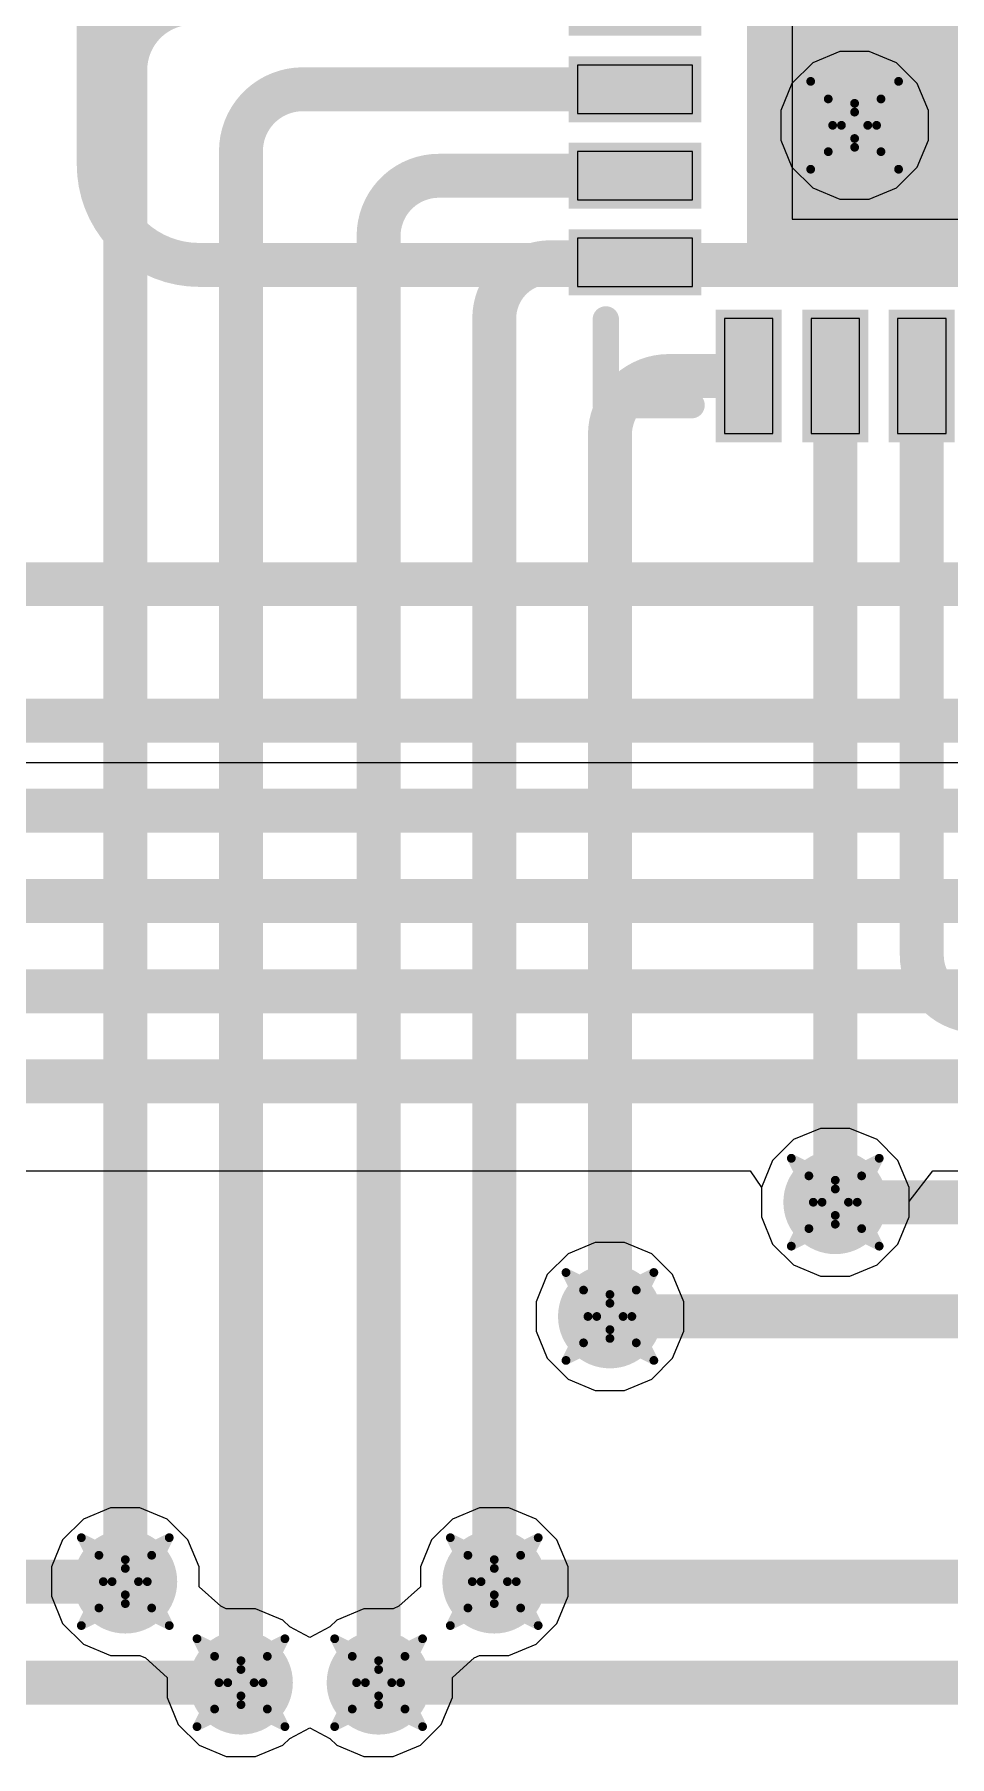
# Model space of a CAD drawing. Header units: inches. Extents: x -2 to 5376, y -4 to 5426.
# Drawn here: x 72.27 to 77.56, y 22.48 to 32.43 of the extents above; entities that cross this region are included whole.
import ezdxf

# ---------------------------------------------------------------- set-up
doc = ezdxf.new("R2010")
doc.units = ezdxf.units.IN
for name, color, linetype in [('Bottom Layer', 5, 'Continuous'), ('Drill Drawing', 1, 'Continuous'), ('Layer 1', 16, 'Continuous'), ('Layer 2', 76, 'Continuous'), ('Top Layer', 1, 'Continuous'), ('Top Overlay', 2, 'Continuous'), ('Top Paste', 8, 'Continuous'), ('Top Solder', 216, 'Continuous'), ('Via Holes', 16, 'Continuous')]:
    doc.layers.add(name, color=color, linetype=linetype)

# ---------------------------------------------------------------- blocks, each defined once
blk = doc.blocks.new('40_LFCSP_WQ__6_6__146')
at = {"layer": 'Top Layer'}
for points in [[(2.21, 2.21), (2.21, -2.21), (-2.21, -2.21), (-2.21, 2.21)], [(-2.575, -1.1099), (-2.575, -1.3899), (-3.24, -1.3899), (-3.24, -1.1099)], [(-2.575, -1.6101), (-2.575, -1.8901), (-3.24, -1.8901), (-3.24, -1.6101)], [(-2.575, -2.1099), (-2.575, -2.3899), (-3.24, -2.3899), (-3.24, -2.1099)], [(-2.1099, -2.575), (-2.1099, -3.24), (-2.3899, -3.24), (-2.3899, -2.575)], [(-1.6101, -2.575), (-1.6101, -3.24), (-1.8901, -3.24), (-1.8901, -2.575)], [(-1.1099, -2.575), (-1.1099, -3.24), (-1.3899, -3.24), (-1.3899, -2.575)]]:
    blk.add_hatch(color=1, dxfattribs=at).paths.add_polyline_path(points)
at = {"layer": 'Top Solder'}
for points in [[(2.2608, 2.2608), (2.2608, -2.2608), (-2.2608, -2.2608), (-2.2608, 2.2608)], [(-2.5242, -0.5593), (-2.5242, -0.9409), (-3.2908, -0.9409), (-3.2908, -0.5593)], [(-2.5242, -1.0591), (-2.5242, -1.4407), (-3.2908, -1.4407), (-3.2908, -1.0591)], [(-2.5242, -1.5593), (-2.5242, -1.9409), (-3.2908, -1.9409), (-3.2908, -1.5593)], [(-2.5242, -2.0591), (-2.5242, -2.4407), (-3.2908, -2.4407), (-3.2908, -2.0591)], [(-2.0591, -2.5242), (-2.0591, -3.2908), (-2.4407, -3.2908), (-2.4407, -2.5242)], [(-1.5593, -2.5242), (-1.5593, -3.2908), (-1.9409, -3.2908), (-1.9409, -2.5242)], [(-1.0591, -2.5242), (-1.0591, -3.2908), (-1.4407, -3.2908), (-1.4407, -2.5242)]]:
    blk.add_hatch(color=216, dxfattribs=at).paths.add_polyline_path(points)
at = {"layer": 'Top Overlay', "const_width": 0.1524}
for points in [[(-3.0762, -3.0762), (-3.0762, -2.5805)], [(-3.0762, -3.0762), (-2.5805, -3.0762)]]:
    blk.add_lwpolyline(points, dxfattribs=at)
at = {"layer": 'Top Overlay', "const_width": 0.0762}
for points in [[(-3.1143, -2.5805, 1), (-3.0381, -2.5805, 1)], [(-3.1143, -3.0762, 1), (-3.0381, -3.0762, 1)], [(-3.1143, -3.0762, 1), (-3.0381, -3.0762, 1)], [(-2.6186, -3.0762, 1), (-2.5424, -3.0762, 1)]]:
    blk.add_lwpolyline(points, format="xyb", close=True, dxfattribs=at)
at = {"layer": 'Top Paste'}
for p, q in [((-2, 2), (-2, -2)), ((-2.575, -1.11), (-3.24, -1.11)), ((-3.24, -1.11), (-3.24, -1.39)), ((-2.575, -1.11), (-2.575, -1.11)), ((-2.575, -1.39), (-2.575, -1.11)), ((-3.24, -1.39), (-2.575, -1.39)), ((-2.575, -1.61), (-3.24, -1.61)), ((-3.24, -1.61), (-3.24, -1.89)), ((-2.575, -1.61), (-2.575, -1.61)), ((-2.575, -1.89), (-2.575, -1.61)), ((-3.24, -1.89), (-2.575, -1.89)), ((-2, -2), (-2, -2)), ((-2, -2), (2, -2)), ((-2.575, -2.11), (-3.24, -2.11)), ((-3.24, -2.11), (-3.24, -2.39)), ((-2.575, -2.11), (-2.575, -2.11)), ((-2.575, -2.39), (-2.575, -2.11)), ((-3.24, -2.39), (-2.575, -2.39)), ((-2.11, -2.575), (-2.39, -2.575)), ((-2.39, -2.575), (-2.39, -3.24)), ((-2.11, -2.575), (-2.11, -2.575)), ((-2.11, -3.24), (-2.11, -2.575)), ((-1.61, -2.575), (-1.89, -2.575)), ((-1.89, -2.575), (-1.89, -3.24)), ((-1.61, -2.575), (-1.61, -2.575)), ((-1.61, -3.24), (-1.61, -2.575)), ((-1.11, -2.575), (-1.39, -2.575)), ((-1.39, -2.575), (-1.39, -3.24)), ((-1.11, -2.575), (-1.11, -2.575)), ((-1.11, -3.24), (-1.11, -2.575)), ((-2.39, -3.24), (-2.11, -3.24)), ((-1.89, -3.24), (-1.61, -3.24)), ((-1.39, -3.24), (-1.11, -3.24))]:
    blk.add_line(p, q, dxfattribs=at)

msp = doc.modelspace()

# ---------------------------------------------------------------- hatches: boundary and pattern name
at = {"layer": 'Bottom Layer'}
h = msp.add_hatch(color=5, dxfattribs=at)
edge = h.paths.add_edge_path()
edge.add_arc((77.0128, 31.9046), 0.3, 0, 360)
h = msp.add_hatch(color=5, dxfattribs=at)
edge = h.paths.add_edge_path()
edge.add_arc((76.9009, 25.6794), 0.3, 0, 360)
h = msp.add_hatch(color=5, dxfattribs=at)
edge = h.paths.add_edge_path()
edge.add_arc((75.5985, 25.019), 0.3, 0, 360)
h = msp.add_hatch(color=5, dxfattribs=at)
edge = h.paths.add_edge_path()
edge.add_arc((72.7975, 23.4862), 0.3, 0, 360)
h = msp.add_hatch(color=5, dxfattribs=at)
edge = h.paths.add_edge_path()
edge.add_arc((74.93, 23.4862), 0.3, 0, 360)
h = msp.add_hatch(color=5, dxfattribs=at)
edge = h.paths.add_edge_path()
edge.add_arc((73.466, 22.902), 0.3, 0, 360)
h = msp.add_hatch(color=5, dxfattribs=at)
edge = h.paths.add_edge_path()
edge.add_arc((74.2615, 22.902), 0.3, 0, 360)
at = {"layer": 'Layer 1'}
h = msp.add_hatch(color=16, dxfattribs=at)
edge = h.paths.add_edge_path()
edge.add_arc((77.0128, 31.9046), 0.3, 0, 360)
h = msp.add_hatch(color=16, dxfattribs=at)
edge = h.paths.add_edge_path()
edge.add_arc((76.9009, 25.6794), 0.3, 0, 360)
h = msp.add_hatch(color=16, dxfattribs=at)
edge = h.paths.add_edge_path()
edge.add_arc((75.5985, 25.019), 0.3, 0, 360)
h = msp.add_hatch(color=16, dxfattribs=at)
edge = h.paths.add_edge_path()
edge.add_arc((72.7975, 23.4862), 0.3, 0, 360)
h = msp.add_hatch(color=16, dxfattribs=at)
edge = h.paths.add_edge_path()
edge.add_arc((74.93, 23.4862), 0.3, 0, 360)
h = msp.add_hatch(color=16, dxfattribs=at)
edge = h.paths.add_edge_path()
edge.add_arc((73.466, 22.902), 0.3, 0, 360)
h = msp.add_hatch(color=16, dxfattribs=at)
edge = h.paths.add_edge_path()
edge.add_arc((74.2615, 22.902), 0.3, 0, 360)
at = {"layer": 'Layer 2'}
h = msp.add_hatch(color=76, dxfattribs=at)
edge = h.paths.add_edge_path()
edge.add_arc((77.0128, 31.9046), 0.3, 0, 360)
h = msp.add_hatch(color=76, dxfattribs=at)
edge = h.paths.add_edge_path()
edge.add_arc((76.9009, 25.6794), 0.3, 0, 360)
h = msp.add_hatch(color=76, dxfattribs=at)
edge = h.paths.add_edge_path()
edge.add_arc((75.5985, 25.019), 0.3, 0, 360)
h = msp.add_hatch(color=76, dxfattribs=at)
edge = h.paths.add_edge_path()
edge.add_arc((72.7975, 23.4862), 0.3, 0, 360)
h = msp.add_hatch(color=76, dxfattribs=at)
edge = h.paths.add_edge_path()
edge.add_arc((74.93, 23.4862), 0.3, 0, 360)
h = msp.add_hatch(color=76, dxfattribs=at)
edge = h.paths.add_edge_path()
edge.add_arc((73.466, 22.902), 0.3, 0, 360)
h = msp.add_hatch(color=76, dxfattribs=at)
edge = h.paths.add_edge_path()
edge.add_arc((74.2615, 22.902), 0.3, 0, 360)
at = {"layer": 'Top Layer'}
h = msp.add_hatch(color=1, dxfattribs=at)
edge = h.paths.add_edge_path()
edge.add_arc((77.0128, 31.9046), 0.3, 0, 360)
h = msp.add_hatch(color=1, dxfattribs=at)
edge = h.paths.add_edge_path()
edge.add_arc((76.9009, 25.6794), 0.3, 0, 360)
h = msp.add_hatch(color=1, dxfattribs=at)
edge = h.paths.add_edge_path()
edge.add_arc((75.5985, 25.019), 0.3, 0, 360)
h = msp.add_hatch(color=1, dxfattribs=at)
edge = h.paths.add_edge_path()
edge.add_arc((72.7975, 23.4862), 0.3, 0, 360)
h = msp.add_hatch(color=1, dxfattribs=at)
edge = h.paths.add_edge_path()
edge.add_arc((74.93, 23.4862), 0.3, 0, 360)
h = msp.add_hatch(color=1, dxfattribs=at)
edge = h.paths.add_edge_path()
edge.add_arc((73.466, 22.902), 0.3, 0, 360)
h = msp.add_hatch(color=1, dxfattribs=at)
edge = h.paths.add_edge_path()
edge.add_arc((74.2615, 22.902), 0.3, 0, 360)
at = {"layer": 'Via Holes'}
h = msp.add_hatch(color=7, dxfattribs=at)
edge = h.paths.add_edge_path()
edge.add_arc((77.0128, 31.9046), 0.15, 0, 360)
h = msp.add_hatch(color=7, dxfattribs=at)
edge = h.paths.add_edge_path()
edge.add_arc((76.9009, 25.6794), 0.15, 0, 360)
h = msp.add_hatch(color=7, dxfattribs=at)
edge = h.paths.add_edge_path()
edge.add_arc((75.5985, 25.019), 0.15, 0, 360)
h = msp.add_hatch(color=7, dxfattribs=at)
edge = h.paths.add_edge_path()
edge.add_arc((72.7975, 23.4862), 0.15, 0, 360)
h = msp.add_hatch(color=7, dxfattribs=at)
edge = h.paths.add_edge_path()
edge.add_arc((74.93, 23.4862), 0.15, 0, 360)
h = msp.add_hatch(color=7, dxfattribs=at)
edge = h.paths.add_edge_path()
edge.add_arc((73.466, 22.902), 0.15, 0, 360)
h = msp.add_hatch(color=7, dxfattribs=at)
edge = h.paths.add_edge_path()
edge.add_arc((74.2615, 22.902), 0.15, 0, 360)

# ---------------------------------------------------------------- linework, layer by layer
at = {"layer": 'Bottom Layer', "const_width": 0.254}
for points in [[(72.644, 31.6777), (72.644, 39.5615)], [(73.2241, 31.0976), (95.3912, 31.0976)], [(32.9419, 29.252), (80.4011, 29.252)], [(32.4096, 28.4624), (81.429, 28.4624)], [(31.8, 27.943), (82.1158, 27.943)], [(31.2384, 27.4201), (82.9551, 27.4201)], [(30.6829, 26.8989), (83.7131, 26.8989)], [(30.1008, 26.3778), (84.5062, 26.3778)], [(76.9009, 25.6794), (90.7542, 25.6794)], [(75.5985, 25.019), (90.1954, 25.019)], [(70.7935, 23.4862), (72.9245, 23.4862)], [(74.93, 23.4862), (80.7619, 23.4862)], [(71.3405, 22.902), (73.593, 22.902)], [(74.2615, 22.902), (80.2751, 22.902)]]:
    msp.add_lwpolyline(points, dxfattribs=at)
at = {"layer": 'Bottom Layer', "const_width": 0.127}
for points in [[(72.5805, 31.6777, 1), (72.7075, 31.6777, 1)], [(72.5805, 31.6777, 1), (72.7075, 31.6777, 1)], [(73.1606, 31.0976, 1), (73.2876, 31.0976, 1)], [(73.1606, 31.0976, 1), (73.2876, 31.0976, 1)], [(76.8374, 25.6794, 1), (76.9644, 25.6794, 1)], [(75.535, 25.019, 1), (75.662, 25.019, 1)], [(72.861, 23.4862, 1), (72.988, 23.4862, 1)], [(74.8665, 23.4862, 1), (74.9935, 23.4862, 1)], [(73.5295, 22.902, 1), (73.6565, 22.902, 1)], [(74.198, 22.902, 1), (74.325, 22.902, 1)]]:
    msp.add_lwpolyline(points, format="xyb", close=True, dxfattribs=at)
at = {"layer": 'Bottom Layer', "const_width": 0.254}
msp.add_lwpolyline([(73.2241, 31.0976, -0.414214), (72.644, 31.6777)], format="xyb", dxfattribs=at)
at = {"layer": 'Drill Drawing', "const_width": 0.0508}
for points in [[(76.7588, 32.1586), (77.0128, 32.0316)], [(76.7588, 32.1586), (76.8858, 31.9046)], [(77.0128, 32.0316), (77.2668, 32.1586)], [(77.1398, 31.9046), (77.2668, 32.1586)], [(76.8604, 32.057), (77.0128, 31.9808)], [(76.8604, 32.057), (76.9366, 31.9046)], [(77.0128, 31.9808), (77.1652, 32.057)], [(77.089, 31.9046), (77.1652, 32.057)], [(76.7588, 31.6506), (76.8858, 31.9046)], [(76.8604, 31.7522), (76.9366, 31.9046)], [(77.089, 31.9046), (77.1652, 31.7522)], [(77.1398, 31.9046), (77.2668, 31.6506)], [(76.7588, 31.6506), (77.0128, 31.7776)], [(76.8604, 31.7522), (77.0128, 31.8284)], [(77.0128, 31.8284), (77.1652, 31.7522)], [(77.0128, 31.7776), (77.2668, 31.6506)], [(76.6469, 25.9334), (76.9009, 25.8064)], [(76.6469, 25.9334), (76.7739, 25.6794)], [(76.9009, 25.8064), (77.1549, 25.9334)], [(77.0279, 25.6794), (77.1549, 25.9334)], [(76.7485, 25.8318), (76.9009, 25.7556)], [(76.7485, 25.8318), (76.8247, 25.6794)], [(76.9009, 25.7556), (77.0533, 25.8318)], [(76.9771, 25.6794), (77.0533, 25.8318)], [(76.6469, 25.4254), (76.7739, 25.6794)], [(76.7485, 25.527), (76.8247, 25.6794)], [(76.9771, 25.6794), (77.0533, 25.527)], [(77.0279, 25.6794), (77.1549, 25.4254)], [(76.7485, 25.527), (76.9009, 25.6032)], [(76.9009, 25.6032), (77.0533, 25.527)], [(76.6469, 25.4254), (76.9009, 25.5524)], [(76.9009, 25.5524), (77.1549, 25.4254)], [(75.3445, 25.273), (75.5985, 25.146)], [(75.3445, 25.273), (75.4715, 25.019)], [(75.5985, 25.146), (75.8525, 25.273)], [(75.7255, 25.019), (75.8525, 25.273)], [(75.4461, 25.1714), (75.5985, 25.0952)], [(75.4461, 25.1714), (75.5223, 25.019)], [(75.5985, 25.0952), (75.7509, 25.1714)], [(75.6747, 25.019), (75.7509, 25.1714)], [(75.3445, 24.765), (75.4715, 25.019)], [(75.4461, 24.8666), (75.5223, 25.019)], [(75.6747, 25.019), (75.7509, 24.8666)], [(75.7255, 25.019), (75.8525, 24.765)], [(75.3445, 24.765), (75.5985, 24.892)], [(75.4461, 24.8666), (75.5985, 24.9428)], [(75.5985, 24.9428), (75.7509, 24.8666)], [(75.5985, 24.892), (75.8525, 24.765)], [(72.5435, 23.7402), (72.7975, 23.6132)], [(72.5435, 23.7402), (72.6705, 23.4862)], [(72.7975, 23.6132), (73.0515, 23.7402)], [(72.9245, 23.4862), (73.0515, 23.7402)], [(74.676, 23.7402), (74.93, 23.6132)], [(74.676, 23.7402), (74.803, 23.4862)], [(74.93, 23.6132), (75.184, 23.7402)], [(75.057, 23.4862), (75.184, 23.7402)], [(72.6451, 23.6386), (72.7975, 23.5624)], [(72.6451, 23.6386), (72.7213, 23.4862)], [(72.7975, 23.5624), (72.9499, 23.6386)], [(72.8737, 23.4862), (72.9499, 23.6386)], [(74.7776, 23.6386), (74.93, 23.5624)], [(74.7776, 23.6386), (74.8538, 23.4862)], [(74.93, 23.5624), (75.0824, 23.6386)], [(75.0062, 23.4862), (75.0824, 23.6386)], [(72.5435, 23.2322), (72.6705, 23.4862)], [(72.6451, 23.3338), (72.7213, 23.4862)], [(72.8737, 23.4862), (72.9499, 23.3338)], [(72.9245, 23.4862), (73.0515, 23.2322)], [(74.676, 23.2322), (74.803, 23.4862)], [(74.7776, 23.3338), (74.8538, 23.4862)], [(75.0062, 23.4862), (75.0824, 23.3338)], [(75.057, 23.4862), (75.184, 23.2322)], [(72.6451, 23.3338), (72.7975, 23.41)], [(72.7975, 23.41), (72.9499, 23.3338)], [(74.7776, 23.3338), (74.93, 23.41)], [(74.93, 23.41), (75.0824, 23.3338)], [(72.5435, 23.2322), (72.7975, 23.3592)], [(72.7975, 23.3592), (73.0515, 23.2322)], [(74.676, 23.2322), (74.93, 23.3592)], [(74.93, 23.3592), (75.184, 23.2322)], [(73.212, 23.156), (73.466, 23.029)], [(73.212, 23.156), (73.339, 22.902)], [(73.466, 23.029), (73.72, 23.156)], [(73.593, 22.902), (73.72, 23.156)], [(74.0075, 23.156), (74.2615, 23.029)], [(74.0075, 23.156), (74.1345, 22.902)], [(74.2615, 23.029), (74.5155, 23.156)], [(74.3885, 22.902), (74.5155, 23.156)], [(73.3136, 23.0544), (73.466, 22.9782)], [(73.3136, 23.0544), (73.3898, 22.902)], [(73.466, 22.9782), (73.6184, 23.0544)], [(73.5422, 22.902), (73.6184, 23.0544)], [(74.1091, 23.0544), (74.2615, 22.9782)], [(74.1091, 23.0544), (74.1853, 22.902)], [(74.2615, 22.9782), (74.4139, 23.0544)], [(74.3377, 22.902), (74.4139, 23.0544)], [(73.212, 22.648), (73.339, 22.902)], [(73.3136, 22.7496), (73.3898, 22.902)], [(73.5422, 22.902), (73.6184, 22.7496)], [(73.593, 22.902), (73.72, 22.648)], [(74.0075, 22.648), (74.1345, 22.902)], [(74.1091, 22.7496), (74.1853, 22.902)], [(74.3377, 22.902), (74.4139, 22.7496)], [(74.3885, 22.902), (74.5155, 22.648)], [(73.212, 22.648), (73.466, 22.775)], [(73.3136, 22.7496), (73.466, 22.8258)], [(73.466, 22.8258), (73.6184, 22.7496)], [(73.466, 22.775), (73.72, 22.648)], [(74.0075, 22.648), (74.2615, 22.775)], [(74.1091, 22.7496), (74.2615, 22.8258)], [(74.2615, 22.8258), (74.4139, 22.7496)], [(74.2615, 22.775), (74.5155, 22.648)]]:
    msp.add_lwpolyline(points, dxfattribs=at)
at = {"layer": 'Drill Drawing', "const_width": 0.0254}
for points in [[(76.7461, 32.1586, 1), (76.7715, 32.1586, 1)], [(76.7461, 32.1586, 1), (76.7715, 32.1586, 1)], [(77.2541, 32.1586, 1), (77.2795, 32.1586, 1)], [(77.2541, 32.1586, 1), (77.2795, 32.1586, 1)], [(76.8477, 32.057, 1), (76.8731, 32.057, 1)], [(76.8477, 32.057, 1), (76.8731, 32.057, 1)], [(77.0001, 32.0316, 1), (77.0255, 32.0316, 1)], [(77.0001, 32.0316, 1), (77.0255, 32.0316, 1)], [(77.1525, 32.057, 1), (77.1779, 32.057, 1)], [(77.1525, 32.057, 1), (77.1779, 32.057, 1)], [(77.0001, 31.9808, 1), (77.0255, 31.9808, 1)], [(77.0001, 31.9808, 1), (77.0255, 31.9808, 1)], [(76.8731, 31.9046, 1), (76.8985, 31.9046, 1)], [(76.8731, 31.9046, 1), (76.8985, 31.9046, 1)], [(76.9239, 31.9046, 1), (76.9493, 31.9046, 1)], [(76.9239, 31.9046, 1), (76.9493, 31.9046, 1)], [(77.0763, 31.9046, 1), (77.1017, 31.9046, 1)], [(77.0763, 31.9046, 1), (77.1017, 31.9046, 1)], [(77.1271, 31.9046, 1), (77.1525, 31.9046, 1)], [(77.1271, 31.9046, 1), (77.1525, 31.9046, 1)], [(76.8477, 31.7522, 1), (76.8731, 31.7522, 1)], [(76.8477, 31.7522, 1), (76.8731, 31.7522, 1)], [(77.0001, 31.8284, 1), (77.0255, 31.8284, 1)], [(77.0001, 31.8284, 1), (77.0255, 31.8284, 1)], [(77.0001, 31.7776, 1), (77.0255, 31.7776, 1)], [(77.0001, 31.7776, 1), (77.0255, 31.7776, 1)], [(77.1525, 31.7522, 1), (77.1779, 31.7522, 1)], [(77.1525, 31.7522, 1), (77.1779, 31.7522, 1)], [(76.7461, 31.6506, 1), (76.7715, 31.6506, 1)], [(76.7461, 31.6506, 1), (76.7715, 31.6506, 1)], [(77.2541, 31.6506, 1), (77.2795, 31.6506, 1)], [(77.2541, 31.6506, 1), (77.2795, 31.6506, 1)], [(76.6342, 25.9334, 1), (76.6596, 25.9334, 1)], [(76.6342, 25.9334, 1), (76.6596, 25.9334, 1)], [(77.1422, 25.9334, 1), (77.1676, 25.9334, 1)], [(77.1422, 25.9334, 1), (77.1676, 25.9334, 1)], [(76.7358, 25.8318, 1), (76.7612, 25.8318, 1)], [(76.7358, 25.8318, 1), (76.7612, 25.8318, 1)], [(76.8882, 25.8064, 1), (76.9136, 25.8064, 1)], [(76.8882, 25.8064, 1), (76.9136, 25.8064, 1)], [(77.0406, 25.8318, 1), (77.066, 25.8318, 1)], [(77.0406, 25.8318, 1), (77.066, 25.8318, 1)], [(76.7612, 25.6794, 1), (76.7866, 25.6794, 1)], [(76.7612, 25.6794, 1), (76.7866, 25.6794, 1)], [(76.812, 25.6794, 1), (76.8374, 25.6794, 1)], [(76.812, 25.6794, 1), (76.8374, 25.6794, 1)], [(76.8882, 25.7556, 1), (76.9136, 25.7556, 1)], [(76.8882, 25.7556, 1), (76.9136, 25.7556, 1)], [(76.9644, 25.6794, 1), (76.9898, 25.6794, 1)], [(76.9644, 25.6794, 1), (76.9898, 25.6794, 1)], [(77.0152, 25.6794, 1), (77.0406, 25.6794, 1)], [(77.0152, 25.6794, 1), (77.0406, 25.6794, 1)], [(76.8882, 25.6032, 1), (76.9136, 25.6032, 1)], [(76.8882, 25.6032, 1), (76.9136, 25.6032, 1)], [(76.7358, 25.527, 1), (76.7612, 25.527, 1)], [(76.7358, 25.527, 1), (76.7612, 25.527, 1)], [(76.8882, 25.5524, 1), (76.9136, 25.5524, 1)], [(76.8882, 25.5524, 1), (76.9136, 25.5524, 1)], [(77.0406, 25.527, 1), (77.066, 25.527, 1)], [(77.0406, 25.527, 1), (77.066, 25.527, 1)], [(76.6342, 25.4254, 1), (76.6596, 25.4254, 1)], [(76.6342, 25.4254, 1), (76.6596, 25.4254, 1)], [(77.1422, 25.4254, 1), (77.1676, 25.4254, 1)], [(77.1422, 25.4254, 1), (77.1676, 25.4254, 1)], [(75.3318, 25.273, 1), (75.3572, 25.273, 1)], [(75.3318, 25.273, 1), (75.3572, 25.273, 1)], [(75.8398, 25.273, 1), (75.8652, 25.273, 1)], [(75.8398, 25.273, 1), (75.8652, 25.273, 1)], [(75.4334, 25.1714, 1), (75.4588, 25.1714, 1)], [(75.4334, 25.1714, 1), (75.4588, 25.1714, 1)], [(75.7382, 25.1714, 1), (75.7636, 25.1714, 1)], [(75.7382, 25.1714, 1), (75.7636, 25.1714, 1)], [(75.5858, 25.146, 1), (75.6112, 25.146, 1)], [(75.5858, 25.146, 1), (75.6112, 25.146, 1)], [(75.5858, 25.0952, 1), (75.6112, 25.0952, 1)], [(75.5858, 25.0952, 1), (75.6112, 25.0952, 1)], [(75.4588, 25.019, 1), (75.4842, 25.019, 1)], [(75.4588, 25.019, 1), (75.4842, 25.019, 1)], [(75.5096, 25.019, 1), (75.535, 25.019, 1)], [(75.5096, 25.019, 1), (75.535, 25.019, 1)], [(75.662, 25.019, 1), (75.6874, 25.019, 1)], [(75.662, 25.019, 1), (75.6874, 25.019, 1)], [(75.7128, 25.019, 1), (75.7382, 25.019, 1)], [(75.7128, 25.019, 1), (75.7382, 25.019, 1)], [(75.4334, 24.8666, 1), (75.4588, 24.8666, 1)], [(75.4334, 24.8666, 1), (75.4588, 24.8666, 1)], [(75.5858, 24.9428, 1), (75.6112, 24.9428, 1)], [(75.5858, 24.9428, 1), (75.6112, 24.9428, 1)], [(75.5858, 24.892, 1), (75.6112, 24.892, 1)], [(75.5858, 24.892, 1), (75.6112, 24.892, 1)], [(75.7382, 24.8666, 1), (75.7636, 24.8666, 1)], [(75.7382, 24.8666, 1), (75.7636, 24.8666, 1)], [(75.3318, 24.765, 1), (75.3572, 24.765, 1)], [(75.3318, 24.765, 1), (75.3572, 24.765, 1)], [(75.8398, 24.765, 1), (75.8652, 24.765, 1)], [(75.8398, 24.765, 1), (75.8652, 24.765, 1)], [(72.5308, 23.7402, 1), (72.5562, 23.7402, 1)], [(72.5308, 23.7402, 1), (72.5562, 23.7402, 1)], [(73.0388, 23.7402, 1), (73.0642, 23.7402, 1)], [(73.0388, 23.7402, 1), (73.0642, 23.7402, 1)], [(74.6633, 23.7402, 1), (74.6887, 23.7402, 1)], [(74.6633, 23.7402, 1), (74.6887, 23.7402, 1)], [(75.1713, 23.7402, 1), (75.1967, 23.7402, 1)], [(75.1713, 23.7402, 1), (75.1967, 23.7402, 1)], [(72.6324, 23.6386, 1), (72.6578, 23.6386, 1)], [(72.6324, 23.6386, 1), (72.6578, 23.6386, 1)], [(72.7848, 23.6132, 1), (72.8102, 23.6132, 1)], [(72.7848, 23.6132, 1), (72.8102, 23.6132, 1)], [(72.9372, 23.6386, 1), (72.9626, 23.6386, 1)], [(72.9372, 23.6386, 1), (72.9626, 23.6386, 1)], [(74.7649, 23.6386, 1), (74.7903, 23.6386, 1)], [(74.7649, 23.6386, 1), (74.7903, 23.6386, 1)], [(74.9173, 23.6132, 1), (74.9427, 23.6132, 1)], [(74.9173, 23.6132, 1), (74.9427, 23.6132, 1)], [(75.0697, 23.6386, 1), (75.0951, 23.6386, 1)], [(75.0697, 23.6386, 1), (75.0951, 23.6386, 1)], [(72.6578, 23.4862, 1), (72.6832, 23.4862, 1)], [(72.6578, 23.4862, 1), (72.6832, 23.4862, 1)], [(72.7086, 23.4862, 1), (72.734, 23.4862, 1)], [(72.7086, 23.4862, 1), (72.734, 23.4862, 1)], [(72.7848, 23.5624, 1), (72.8102, 23.5624, 1)], [(72.7848, 23.5624, 1), (72.8102, 23.5624, 1)], [(72.861, 23.4862, 1), (72.8864, 23.4862, 1)], [(72.861, 23.4862, 1), (72.8864, 23.4862, 1)], [(72.9118, 23.4862, 1), (72.9372, 23.4862, 1)], [(72.9118, 23.4862, 1), (72.9372, 23.4862, 1)], [(74.7903, 23.4862, 1), (74.8157, 23.4862, 1)], [(74.7903, 23.4862, 1), (74.8157, 23.4862, 1)], [(74.8411, 23.4862, 1), (74.8665, 23.4862, 1)], [(74.8411, 23.4862, 1), (74.8665, 23.4862, 1)], [(74.9173, 23.5624, 1), (74.9427, 23.5624, 1)], [(74.9173, 23.5624, 1), (74.9427, 23.5624, 1)], [(74.9935, 23.4862, 1), (75.0189, 23.4862, 1)], [(74.9935, 23.4862, 1), (75.0189, 23.4862, 1)], [(75.0443, 23.4862, 1), (75.0697, 23.4862, 1)], [(75.0443, 23.4862, 1), (75.0697, 23.4862, 1)], [(72.7848, 23.41, 1), (72.8102, 23.41, 1)], [(72.7848, 23.41, 1), (72.8102, 23.41, 1)], [(74.9173, 23.41, 1), (74.9427, 23.41, 1)], [(74.9173, 23.41, 1), (74.9427, 23.41, 1)], [(72.6324, 23.3338, 1), (72.6578, 23.3338, 1)], [(72.6324, 23.3338, 1), (72.6578, 23.3338, 1)], [(72.7848, 23.3592, 1), (72.8102, 23.3592, 1)], [(72.7848, 23.3592, 1), (72.8102, 23.3592, 1)], [(72.9372, 23.3338, 1), (72.9626, 23.3338, 1)], [(72.9372, 23.3338, 1), (72.9626, 23.3338, 1)], [(74.7649, 23.3338, 1), (74.7903, 23.3338, 1)], [(74.7649, 23.3338, 1), (74.7903, 23.3338, 1)], [(74.9173, 23.3592, 1), (74.9427, 23.3592, 1)], [(74.9173, 23.3592, 1), (74.9427, 23.3592, 1)], [(75.0697, 23.3338, 1), (75.0951, 23.3338, 1)], [(75.0697, 23.3338, 1), (75.0951, 23.3338, 1)], [(72.5308, 23.2322, 1), (72.5562, 23.2322, 1)], [(72.5308, 23.2322, 1), (72.5562, 23.2322, 1)], [(73.0388, 23.2322, 1), (73.0642, 23.2322, 1)], [(73.0388, 23.2322, 1), (73.0642, 23.2322, 1)], [(74.6633, 23.2322, 1), (74.6887, 23.2322, 1)], [(74.6633, 23.2322, 1), (74.6887, 23.2322, 1)], [(75.1713, 23.2322, 1), (75.1967, 23.2322, 1)], [(75.1713, 23.2322, 1), (75.1967, 23.2322, 1)], [(73.1993, 23.156, 1), (73.2247, 23.156, 1)], [(73.1993, 23.156, 1), (73.2247, 23.156, 1)], [(73.7073, 23.156, 1), (73.7327, 23.156, 1)], [(73.7073, 23.156, 1), (73.7327, 23.156, 1)], [(73.9948, 23.156, 1), (74.0202, 23.156, 1)], [(73.9948, 23.156, 1), (74.0202, 23.156, 1)], [(74.5028, 23.156, 1), (74.5282, 23.156, 1)], [(74.5028, 23.156, 1), (74.5282, 23.156, 1)], [(73.3009, 23.0544, 1), (73.3263, 23.0544, 1)], [(73.3009, 23.0544, 1), (73.3263, 23.0544, 1)], [(73.4533, 23.029, 1), (73.4787, 23.029, 1)], [(73.4533, 23.029, 1), (73.4787, 23.029, 1)], [(73.4533, 22.9782, 1), (73.4787, 22.9782, 1)], [(73.4533, 22.9782, 1), (73.4787, 22.9782, 1)], [(73.6057, 23.0544, 1), (73.6311, 23.0544, 1)], [(73.6057, 23.0544, 1), (73.6311, 23.0544, 1)], [(74.0964, 23.0544, 1), (74.1218, 23.0544, 1)], [(74.0964, 23.0544, 1), (74.1218, 23.0544, 1)], [(74.2488, 23.029, 1), (74.2742, 23.029, 1)], [(74.2488, 23.029, 1), (74.2742, 23.029, 1)], [(74.2488, 22.9782, 1), (74.2742, 22.9782, 1)], [(74.2488, 22.9782, 1), (74.2742, 22.9782, 1)], [(74.4012, 23.0544, 1), (74.4266, 23.0544, 1)], [(74.4012, 23.0544, 1), (74.4266, 23.0544, 1)], [(73.3263, 22.902, 1), (73.3517, 22.902, 1)], [(73.3263, 22.902, 1), (73.3517, 22.902, 1)], [(73.3771, 22.902, 1), (73.4025, 22.902, 1)], [(73.3771, 22.902, 1), (73.4025, 22.902, 1)], [(73.5295, 22.902, 1), (73.5549, 22.902, 1)], [(73.5295, 22.902, 1), (73.5549, 22.902, 1)], [(73.5803, 22.902, 1), (73.6057, 22.902, 1)], [(73.5803, 22.902, 1), (73.6057, 22.902, 1)], [(74.1218, 22.902, 1), (74.1472, 22.902, 1)], [(74.1218, 22.902, 1), (74.1472, 22.902, 1)], [(74.1726, 22.902, 1), (74.198, 22.902, 1)], [(74.1726, 22.902, 1), (74.198, 22.902, 1)], [(74.325, 22.902, 1), (74.3504, 22.902, 1)], [(74.325, 22.902, 1), (74.3504, 22.902, 1)], [(74.3758, 22.902, 1), (74.4012, 22.902, 1)], [(74.3758, 22.902, 1), (74.4012, 22.902, 1)], [(73.4533, 22.8258, 1), (73.4787, 22.8258, 1)], [(73.4533, 22.8258, 1), (73.4787, 22.8258, 1)], [(73.4533, 22.775, 1), (73.4787, 22.775, 1)], [(73.4533, 22.775, 1), (73.4787, 22.775, 1)], [(74.2488, 22.8258, 1), (74.2742, 22.8258, 1)], [(74.2488, 22.8258, 1), (74.2742, 22.8258, 1)], [(74.2488, 22.775, 1), (74.2742, 22.775, 1)], [(74.2488, 22.775, 1), (74.2742, 22.775, 1)], [(73.3009, 22.7496, 1), (73.3263, 22.7496, 1)], [(73.3009, 22.7496, 1), (73.3263, 22.7496, 1)], [(73.6057, 22.7496, 1), (73.6311, 22.7496, 1)], [(73.6057, 22.7496, 1), (73.6311, 22.7496, 1)], [(74.0964, 22.7496, 1), (74.1218, 22.7496, 1)], [(74.0964, 22.7496, 1), (74.1218, 22.7496, 1)], [(74.4012, 22.7496, 1), (74.4266, 22.7496, 1)], [(74.4012, 22.7496, 1), (74.4266, 22.7496, 1)], [(73.1993, 22.648, 1), (73.2247, 22.648, 1)], [(73.1993, 22.648, 1), (73.2247, 22.648, 1)], [(73.7073, 22.648, 1), (73.7327, 22.648, 1)], [(73.7073, 22.648, 1), (73.7327, 22.648, 1)], [(73.9948, 22.648, 1), (74.0202, 22.648, 1)], [(73.9948, 22.648, 1), (74.0202, 22.648, 1)], [(74.5028, 22.648, 1), (74.5282, 22.648, 1)], [(74.5028, 22.648, 1), (74.5282, 22.648, 1)]]:
    msp.add_lwpolyline(points, format="xyb", close=True, dxfattribs=at)
at = {"layer": 'Layer 1'}
for p, q in [((76.816, 26.1064), (76.6591, 26.0414)), ((76.9859, 26.1064), (76.816, 26.1064)), ((77.1428, 26.0414), (76.9859, 26.1064)), ((76.6591, 26.0414), (76.5389, 25.9213)), ((77.2629, 25.9213), (77.1428, 26.0414)), ((76.5389, 25.9213), (76.4739, 25.7643)), ((77.3279, 25.7643), (77.2629, 25.9213)), ((76.4739, 25.7643), (76.4739, 25.5945)), ((77.3279, 25.5945), (77.3279, 25.7643)), ((76.4739, 25.5945), (76.5389, 25.4375)), ((77.2629, 25.4375), (77.3279, 25.5945)), ((75.5136, 25.446), (75.3566, 25.381)), ((75.6834, 25.446), (75.5136, 25.446)), ((75.8404, 25.381), (75.6834, 25.446)), ((76.5389, 25.4375), (76.6591, 25.3174)), ((77.1428, 25.3174), (77.2629, 25.4375)), ((75.3566, 25.381), (75.2365, 25.2609)), ((75.9605, 25.2609), (75.8404, 25.381)), ((76.6591, 25.3174), (76.816, 25.2524)), ((76.9859, 25.2524), (77.1428, 25.3174)), ((75.2365, 25.2609), (75.1715, 25.1039)), ((76.0255, 25.1039), (75.9605, 25.2609)), ((76.816, 25.2524), (76.9859, 25.2524)), ((75.1715, 25.1039), (75.1715, 24.9341)), ((76.0255, 24.9341), (76.0255, 25.1039)), ((75.1715, 24.9341), (75.2365, 24.7771)), ((75.9605, 24.7771), (76.0255, 24.9341)), ((75.2365, 24.7771), (75.3566, 24.657)), ((75.8404, 24.657), (75.9605, 24.7771)), ((75.3566, 24.657), (75.5136, 24.592)), ((75.5136, 24.592), (75.6834, 24.592)), ((75.6834, 24.592), (75.8404, 24.657)), ((72.7126, 23.9132), (72.5556, 23.8482)), ((72.8824, 23.9132), (72.7126, 23.9132)), ((73.0394, 23.8482), (72.8824, 23.9132)), ((74.8451, 23.9132), (74.6881, 23.8482)), ((75.0149, 23.9132), (74.8451, 23.9132)), ((75.1719, 23.8482), (75.0149, 23.9132)), ((72.5556, 23.8482), (72.4355, 23.7281)), ((73.1595, 23.7281), (73.0394, 23.8482)), ((74.6881, 23.8482), (74.568, 23.7281)), ((75.292, 23.7281), (75.1719, 23.8482)), ((72.4355, 23.7281), (72.3705, 23.5712)), ((73.2245, 23.5712), (73.1595, 23.7281)), ((74.568, 23.7281), (74.503, 23.5712)), ((75.357, 23.5712), (75.292, 23.7281)), ((72.3705, 23.5712), (72.3705, 23.4013)), ((73.2245, 23.4566), (73.2245, 23.5712)), ((74.503, 23.5712), (74.503, 23.4566)), ((75.357, 23.4013), (75.357, 23.5712)), ((72.3705, 23.4013), (72.4355, 23.2443)), ((73.3497, 23.3435), (73.2245, 23.4566)), ((74.503, 23.4566), (74.3778, 23.3435)), ((75.292, 23.2443), (75.357, 23.4013)), ((73.3811, 23.329), (73.3497, 23.3435)), ((73.5509, 23.329), (73.3811, 23.329)), ((73.7079, 23.264), (73.5509, 23.329)), ((74.1766, 23.329), (74.0196, 23.264)), ((74.3464, 23.329), (74.1766, 23.329)), ((74.3778, 23.3435), (74.3464, 23.329)), ((72.4355, 23.2443), (72.5556, 23.1242)), ((73.7476, 23.2243), (73.7079, 23.264)), ((73.8637, 23.1628), (73.7476, 23.2243)), ((73.9799, 23.2243), (73.8637, 23.1628)), ((74.0196, 23.264), (73.9799, 23.2243)), ((75.1719, 23.1242), (75.292, 23.2443)), ((72.5556, 23.1242), (72.7126, 23.0592)), ((75.0149, 23.0592), (75.1719, 23.1242)), ((72.7126, 23.0592), (72.8824, 23.0592)), ((72.8824, 23.0592), (72.9138, 23.0448)), ((72.9138, 23.0448), (73.039, 22.9316)), ((74.6885, 22.9316), (74.8137, 23.0448)), ((74.8137, 23.0448), (74.8451, 23.0592)), ((74.8451, 23.0592), (75.0149, 23.0592)), ((73.039, 22.9316), (73.039, 22.8171)), ((74.6885, 22.8171), (74.6885, 22.9316)), ((73.039, 22.8171), (73.104, 22.6601)), ((74.6235, 22.6601), (74.6885, 22.8171)), ((73.104, 22.6601), (73.2241, 22.54)), ((73.7476, 22.5798), (73.8638, 22.6412)), ((73.8638, 22.6412), (73.9799, 22.5798)), ((74.5034, 22.54), (74.6235, 22.6601)), ((73.2241, 22.54), (73.3811, 22.475)), ((73.5509, 22.475), (73.7079, 22.54)), ((73.7079, 22.54), (73.7476, 22.5798)), ((73.9799, 22.5798), (74.0196, 22.54)), ((74.0196, 22.54), (74.1766, 22.475)), ((74.3464, 22.475), (74.5034, 22.54)), ((73.3811, 22.475), (73.5509, 22.475)), ((74.1766, 22.475), (74.3464, 22.475))]:
    msp.add_line(p, q, dxfattribs=at)
at = {"layer": 'Layer 2'}
for p, q in [((76.7709, 32.2666), (76.6508, 32.1464)), ((76.9279, 32.3316), (76.7709, 32.2666)), ((77.0977, 32.3316), (76.9279, 32.3316)), ((77.2547, 32.2666), (77.0977, 32.3316)), ((77.3748, 32.1464), (77.2547, 32.2666)), ((76.6508, 32.1464), (76.5858, 31.9895)), ((77.4398, 31.9895), (77.3748, 32.1464)), ((76.5858, 31.9895), (76.5858, 31.8196)), ((77.4398, 31.8196), (77.4398, 31.9895)), ((76.5858, 31.8196), (76.6508, 31.6627)), ((77.3748, 31.6627), (77.4398, 31.8196)), ((76.6508, 31.6627), (76.7709, 31.5426)), ((77.2547, 31.5426), (77.3748, 31.6627)), ((76.7709, 31.5426), (76.9279, 31.4776)), ((76.9279, 31.4776), (77.0977, 31.4776)), ((77.0977, 31.4776), (77.2547, 31.5426)), ((105.2558, 28.2194), (69.194, 28.2194)), ((67.0108, 25.8615), (76.409, 25.8615)), ((76.409, 25.8615), (76.4739, 25.7643)), ((77.3279, 25.6837), (77.4655, 25.8615)), ((77.4655, 25.8615), (95.6378, 25.8615)), ((76.4739, 25.7643), (76.4739, 25.5945)), ((77.3279, 25.5945), (77.3279, 25.6837)), ((76.4739, 25.5945), (76.5389, 25.4375)), ((77.2629, 25.4375), (77.3279, 25.5945)), ((75.5136, 25.446), (75.3566, 25.381)), ((75.6834, 25.446), (75.5136, 25.446)), ((75.8404, 25.381), (75.6834, 25.446)), ((76.5389, 25.4375), (76.6591, 25.3174)), ((77.1428, 25.3174), (77.2629, 25.4375)), ((75.3566, 25.381), (75.2365, 25.2609)), ((75.9605, 25.2609), (75.8404, 25.381)), ((76.6591, 25.3174), (76.816, 25.2524)), ((76.9859, 25.2524), (77.1428, 25.3174)), ((75.2365, 25.2609), (75.1715, 25.1039)), ((76.0255, 25.1039), (75.9605, 25.2609)), ((76.816, 25.2524), (76.9859, 25.2524)), ((75.1715, 25.1039), (75.1715, 24.9341)), ((76.0255, 24.9341), (76.0255, 25.1039)), ((75.1715, 24.9341), (75.2365, 24.7771)), ((75.9605, 24.7771), (76.0255, 24.9341)), ((75.2365, 24.7771), (75.3566, 24.657)), ((75.8404, 24.657), (75.9605, 24.7771)), ((75.3566, 24.657), (75.5136, 24.592)), ((75.5136, 24.592), (75.6834, 24.592)), ((75.6834, 24.592), (75.8404, 24.657)), ((72.7126, 23.9132), (72.5556, 23.8482)), ((72.8824, 23.9132), (72.7126, 23.9132)), ((73.0394, 23.8482), (72.8824, 23.9132)), ((74.8451, 23.9132), (74.6881, 23.8482)), ((75.0149, 23.9132), (74.8451, 23.9132)), ((75.1719, 23.8482), (75.0149, 23.9132)), ((72.5556, 23.8482), (72.4355, 23.7281)), ((73.1595, 23.7281), (73.0394, 23.8482)), ((74.6881, 23.8482), (74.568, 23.7281)), ((75.292, 23.7281), (75.1719, 23.8482)), ((72.4355, 23.7281), (72.3705, 23.5712)), ((73.2245, 23.5712), (73.1595, 23.7281)), ((74.568, 23.7281), (74.503, 23.5712)), ((75.357, 23.5712), (75.292, 23.7281)), ((72.3705, 23.5712), (72.3705, 23.4013)), ((73.2245, 23.4566), (73.2245, 23.5712)), ((74.503, 23.5712), (74.503, 23.4566)), ((75.357, 23.4013), (75.357, 23.5712)), ((72.3705, 23.4013), (72.4355, 23.2443)), ((73.3497, 23.3435), (73.2245, 23.4566)), ((74.503, 23.4566), (74.3778, 23.3435)), ((75.292, 23.2443), (75.357, 23.4013)), ((73.3811, 23.329), (73.3497, 23.3435)), ((73.5509, 23.329), (73.3811, 23.329)), ((73.7079, 23.264), (73.5509, 23.329)), ((74.1766, 23.329), (74.0196, 23.264)), ((74.3464, 23.329), (74.1766, 23.329)), ((74.3778, 23.3435), (74.3464, 23.329)), ((72.4355, 23.2443), (72.5556, 23.1242)), ((73.7476, 23.2243), (73.7079, 23.264)), ((73.8637, 23.1628), (73.7476, 23.2243)), ((73.9799, 23.2243), (73.8637, 23.1628)), ((74.0196, 23.264), (73.9799, 23.2243)), ((75.1719, 23.1242), (75.292, 23.2443)), ((72.5556, 23.1242), (72.7126, 23.0592)), ((75.0149, 23.0592), (75.1719, 23.1242)), ((72.7126, 23.0592), (72.8824, 23.0592)), ((72.8824, 23.0592), (72.9138, 23.0448)), ((72.9138, 23.0448), (73.039, 22.9316)), ((74.6885, 22.9316), (74.8137, 23.0448)), ((74.8137, 23.0448), (74.8451, 23.0592)), ((74.8451, 23.0592), (75.0149, 23.0592)), ((73.039, 22.9316), (73.039, 22.8171)), ((74.6885, 22.8171), (74.6885, 22.9316)), ((73.039, 22.8171), (73.104, 22.6601)), ((74.6235, 22.6601), (74.6885, 22.8171)), ((73.104, 22.6601), (73.2241, 22.54)), ((73.7476, 22.5798), (73.8638, 22.6412)), ((73.8638, 22.6412), (73.9799, 22.5798)), ((74.5034, 22.54), (74.6235, 22.6601)), ((73.2241, 22.54), (73.3811, 22.475)), ((73.5509, 22.475), (73.7079, 22.54)), ((73.7079, 22.54), (73.7476, 22.5798)), ((73.9799, 22.5798), (74.0196, 22.54)), ((74.0196, 22.54), (74.1766, 22.475)), ((74.3464, 22.475), (74.5034, 22.54)), ((73.3811, 22.475), (73.5509, 22.475)), ((74.1766, 22.475), (74.3464, 22.475))]:
    msp.add_line(p, q, dxfattribs=at)
at = {"layer": 'Top Layer', "const_width": 0.254}
for points in [[(72.7975, 32.2248, -0.414214), (73.1857, 32.6129)], [(73.466, 31.7555, -0.414214), (73.8236, 32.113)], [(74.2615, 31.2644, -0.414214), (74.61, 31.6129)], [(74.93, 30.7879, -0.414214), (75.2551, 31.113)], [(75.5985, 30.1141, -0.414214), (75.9398, 30.4554)], [(77.7219, 26.7843, -0.414214), (77.4011, 27.1052)]]:
    msp.add_lwpolyline(points, format="xyb", dxfattribs=at)
for points in [[(72.7975, 23.4862), (72.7975, 32.2248)], [(73.8236, 32.113), (73.9939, 32.113)], [(73.9939, 32.113), (75.7435, 32.113)], [(73.466, 22.902), (73.466, 31.7555)], [(74.61, 31.6129), (75.7435, 31.6129)], [(74.2615, 22.902), (74.2615, 31.2644)], [(75.2551, 31.113), (75.7435, 31.113)], [(74.93, 23.4862), (74.93, 30.7879)], [(75.9398, 30.4554), (76.4011, 30.4554)], [(76.9009, 25.6794), (76.9009, 30.4554)], [(77.4011, 27.1052), (77.4011, 30.4554)], [(75.5985, 25.019), (75.5985, 30.1141)]]:
    msp.add_lwpolyline(points, dxfattribs=at)
at = {"layer": 'Top Layer', "const_width": 0.127}
for points in [[(72.734, 32.2248, 1), (72.861, 32.2248, 1)], [(72.734, 32.2248, 1), (72.861, 32.2248, 1)], [(73.7601, 32.113, 1), (73.8871, 32.113, 1)], [(73.7601, 32.113, 1), (73.8871, 32.113, 1)], [(73.9304, 32.113, 1), (74.0574, 32.113, 1)], [(73.9304, 32.113, 1), (74.0574, 32.113, 1)], [(75.68, 32.113, 1), (75.807, 32.113, 1)], [(73.4025, 31.7555, 1), (73.5295, 31.7555, 1)], [(73.4025, 31.7555, 1), (73.5295, 31.7555, 1)], [(74.5465, 31.6129, 1), (74.6735, 31.6129, 1)], [(74.5465, 31.6129, 1), (74.6735, 31.6129, 1)], [(75.68, 31.6129, 1), (75.807, 31.6129, 1)], [(74.198, 31.2644, 1), (74.325, 31.2644, 1)], [(74.198, 31.2644, 1), (74.325, 31.2644, 1)], [(75.1916, 31.113, 1), (75.3186, 31.113, 1)], [(75.1916, 31.113, 1), (75.3186, 31.113, 1)], [(75.68, 31.113, 1), (75.807, 31.113, 1)], [(74.8665, 30.7879, 1), (74.9935, 30.7879, 1)], [(74.8665, 30.7879, 1), (74.9935, 30.7879, 1)], [(75.8763, 30.4554, 1), (76.0033, 30.4554, 1)], [(75.8763, 30.4554, 1), (76.0033, 30.4554, 1)], [(76.3376, 30.4554, 1), (76.4646, 30.4554, 1)], [(76.8374, 30.4554, 1), (76.9644, 30.4554, 1)], [(77.3376, 30.4554, 1), (77.4646, 30.4554, 1)], [(75.535, 30.1141, 1), (75.662, 30.1141, 1)], [(75.535, 30.1141, 1), (75.662, 30.1141, 1)], [(77.3376, 27.1052, 1), (77.4646, 27.1052, 1)], [(77.3376, 27.1052, 1), (77.4646, 27.1052, 1)], [(76.8374, 25.6794, 1), (76.9644, 25.6794, 1)], [(75.535, 25.019, 1), (75.662, 25.019, 1)], [(72.734, 23.4862, 1), (72.861, 23.4862, 1)], [(74.8665, 23.4862, 1), (74.9935, 23.4862, 1)], [(73.4025, 22.902, 1), (73.5295, 22.902, 1)], [(74.198, 22.902, 1), (74.325, 22.902, 1)]]:
    msp.add_lwpolyline(points, format="xyb", close=True, dxfattribs=at)

# ---------------------------------------------------------------- block references
msp.add_blockref('40_LFCSP_WQ__6_6__146', (78.651, 33.363))

doc.saveas('drawing.dxf')
